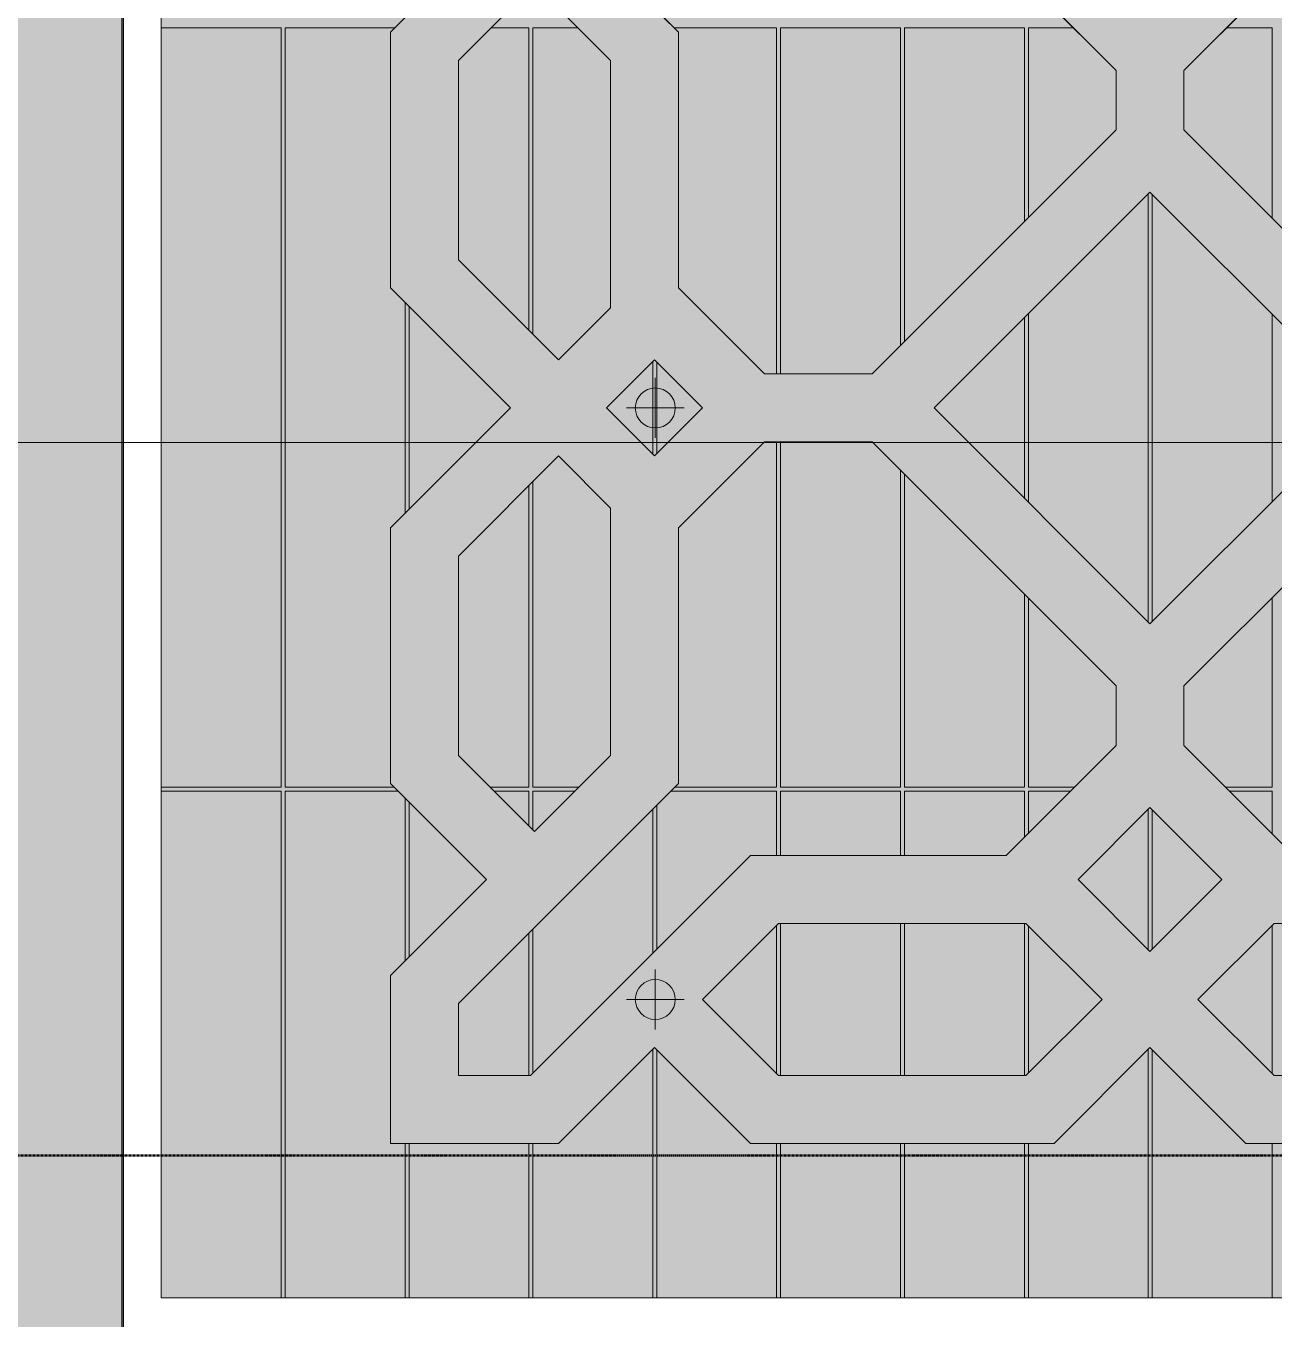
# Model space of a CAD drawing. Header units: millimetres. Extents: x -794334 to -714814, y -17806 to 22403.
# Drawn here: x -754681 to -751557, y 4731 to 7967 of the extents above; entities that cross this region are included whole.
import ezdxf
from ezdxf.xclip import XClip

# ---------------------------------------------------------------- set-up
doc = ezdxf.new("R2010")
doc.units = ezdxf.units.MM
doc.header["$XCLIPFRAME"] = 0
doc.linetypes.add('DPA_Grid _ Level 100', pattern=[10, 5.5, -1.6, 1.3, -1.6])
for name, color, linetype, lineweight in [('A-ANNO-NOTE', 3, 'Continuous', 25), ('A-CLNG', 2, 'Continuous', 9), ('A-CLNG-PATT', 2, 'Continuous', 9), ('A-DETL-GENF', 2, 'Continuous', 9), ('A-GENM', 1, 'Continuous', 9), ('E-LITE-EQPM', 2, 'Continuous', 9), ('G-ANNO-SECL', 3, 'Continuous', 9)]:
    doc.layers.add(name, color=color, linetype=linetype, lineweight=lineweight)
doc.layers.add('A11_ALU.SOLID SHEET', color=2, linetype='Continuous')

# ---------------------------------------------------------------- blocks, each defined once
blk = doc.blocks.new('DPA_AN_Section Line - UP-Left-14402799-4252-01 ENLARGED CONCOURSE LEVEL - REFLECTED CEILING PLAN - SHEET 3')
at = {"layer": 'A-ANNO-NOTE', "lineweight": 9}
blk.add_line((7.5, 0), (80, 0), dxfattribs=at)
blk = doc.blocks.new('PP19 Single Pattern Feature Ceiling - Type 1-18940815-4252-01 ENLARGED CONCOURSE LEVEL - REFLECTED CEILING PLAN - SHEET 3')
at = {"layer": 'A-GENM'}
h = blk.add_hatch(color=256, dxfattribs=at)
h.paths.add_polyline_path([(802, -1692.2), (1042.2, -1452.1), (1282.3, -1692.2), (1702.5, -1692.2), (1702.5, -1272), (1462.4, -1031.9), (1702.5, -791.8), (1702.5, -152.1), (1402.3, 148.1), (1702.5, 448.2), (1702.5, 1087.9), (1462.4, 1328.1), (1702.5, 1568.2), (1702.5, 1988.4), (1282.3, 1988.4), (1042.2, 1748.3), (802, 1988.4), (42.3, 1988.4), (-197.8, 1748.3), (-438, 1988.4), (-1197.7, 1988.4), (-1437.8, 1748.3), (-1678, 1988.4), (-2098.2, 1988.4), (-2098.2, 1568.2), (-1858, 1328.1), (-2098.2, 1087.9), (-2098.2, 448.2), (-1798, 148.1), (-2098.2, -152.1), (-2098.2, -791.8), (-1858, -1031.9), (-2098.2, -1272), (-2098.2, -1692.2), (-1678, -1692.2), (-1437.8, -1452.1), (-1197.7, -1692.2), (-438, -1692.2), (-197.8, -1452.1), (42.3, -1692.2), (283.2, -1692.2)])
h.paths.add_polyline_path([(112.6, -1522.4), (-77.8, -1332), (112.6, -1141.6), (731.7, -1141.6), (922.1, -1332), (731.7, -1522.4), (283.2, -1522.4)])
h.paths.add_polyline_path([(1369.2, -1522.4), (1352.6, -1522.4), (802, -971.9), (162.3, -971.9), (-112.9, -696.6), (-112.9, -547.4), (497.6, 63.2), (766.9, 63.2), (982.1, -152.1), (982.1, -791.8), (1532.7, -1342.3), (1532.7, -1522.4)])
h.paths.add_polyline_path([(-802.8, -1522.4), (-1127.4, -1522.4), (-1317.8, -1332), (-1127.4, -1141.6), (-508.3, -1141.6), (-317.9, -1332), (-508.3, -1522.4)])
h.paths.add_polyline_path([(-1748.3, -1522.4), (-1928.4, -1522.4), (-1928.4, -1342.3), (-1377.8, -791.8), (-1377.8, -152.1), (-1162.6, 63.2), (-893.3, 63.2), (-282.7, -547.4), (-282.7, -696.6), (-558, -971.9), (-1197.7, -971.9)])
h.paths.add_polyline_path([(-197.8, -1212), (-377.9, -1031.9), (-197.8, -851.8), (-17.8, -1031.9)])
h.paths.add_polyline_path([(1342.3, -911.8), (1151.9, -721.4), (1151.9, -102.3), (1282.3, 28), (1532.7, -222.4), (1532.7, -721.4), (1369.2, -884.9)])
h.paths.add_polyline_path([(-1738, -911.8), (-1928.4, -721.4), (-1928.4, -222.4), (-1678, 28), (-1547.6, -102.3), (-1547.6, -721.4)])
h.paths.add_polyline_path([(-197.8, -392.2), (-738.1, 148.1), (-197.8, 688.3), (342.4, 148.1), (283.2, 88.8)])
h.paths.add_polyline_path([(1042.2, 28), (922.1, 148.1), (1042.2, 268.1), (1162.2, 148.1)])
h.paths.add_polyline_path([(-1437.8, 28), (-1557.9, 148.1), (-1437.8, 268.1), (-1317.8, 148.1)])
h.paths.add_polyline_path([(766.9, 233), (497.6, 233), (-112.9, 843.6), (-112.9, 992.7), (162.3, 1268), (802, 1268), (1352.6, 1818.6), (1532.7, 1818.6), (1532.7, 1638.5), (982.1, 1087.9), (982.1, 448.2)])
h.paths.add_polyline_path([(-1162.6, 233), (-1377.8, 448.2), (-1377.8, 1087.9), (-1928.4, 1638.5), (-1928.4, 1818.6), (-1748.3, 1818.6), (-1197.7, 1268), (-558, 1268), (-282.7, 992.7), (-282.7, 843.6), (-893.3, 233)])
h.paths.add_polyline_path([(1282.3, 268.1), (1151.9, 398.5), (1151.9, 1017.6), (1342.3, 1208), (1532.7, 1017.6), (1532.7, 518.6), (1369.2, 355.1)])
h.paths.add_polyline_path([(-1678, 268.1), (-1928.4, 518.6), (-1928.4, 1017.6), (-1738, 1208), (-1547.6, 1017.6), (-1547.6, 398.5)])
h.paths.add_polyline_path([(-197.8, 1148), (-377.9, 1328.1), (-197.8, 1508.1), (-17.8, 1328.1)])
h.paths.add_polyline_path([(731.7, 1437.8), (112.6, 1437.8), (-77.8, 1628.2), (112.6, 1818.6), (731.7, 1818.6), (922.1, 1628.2)])
h.paths.add_polyline_path([(-802.8, 1437.8), (-1127.4, 1437.8), (-1317.8, 1628.2), (-1127.4, 1818.6), (-508.3, 1818.6), (-317.9, 1628.2), (-508.3, 1437.8)])
for p, q in [((-1377.8, 1087.9), (-1928.4, 1638.5)), ((-1928.4, 1638.5), (-1377.8, 1087.9)), ((-1858, 1328.1), (-2098.2, 1087.9)), ((-2098.2, 1087.9), (-1858, 1328.1)), ((-558, 1268), (-282.7, 992.7)), ((-282.7, 992.7), (-558, 1268)), ((-112.9, 992.7), (162.3, 1268)), ((162.3, 1268), (-112.9, 992.7)), ((-1928.4, 1017.6), (-1738, 1208)), ((-1738, 1208), (-1928.4, 1017.6)), ((-1738, 1208), (-1547.6, 1017.6)), ((-1547.6, 1017.6), (-1738, 1208)), ((-2098.2, 1087.9), (-2098.2, 448.2)), ((-2098.2, 448.2), (-2098.2, 1087.9)), ((-1377.8, 448.2), (-1377.8, 1087.9)), ((-1377.8, 1087.9), (-1377.8, 448.2)), ((-1928.4, 518.6), (-1928.4, 1017.6)), ((-1928.4, 1017.6), (-1928.4, 518.6)), ((-1547.6, 1017.6), (-1547.6, 398.5)), ((-1547.6, 398.5), (-1547.6, 1017.6)), ((-282.7, 992.7), (-282.7, 843.6)), ((-282.7, 843.6), (-282.7, 992.7)), ((-112.9, 843.6), (-112.9, 992.7)), ((-112.9, 992.7), (-112.9, 843.6)), ((-282.7, 843.6), (-893.3, 233)), ((-893.3, 233), (-282.7, 843.6)), ((497.6, 233), (-112.9, 843.6)), ((-112.9, 843.6), (497.6, 233)), ((-738.1, 148.1), (-197.8, 688.3)), ((-197.8, 688.3), (-738.1, 148.1)), ((-197.8, 688.3), (342.4, 148.1)), ((342.4, 148.1), (-197.8, 688.3)), ((-1678, 268.1), (-1928.4, 518.6)), ((-1928.4, 518.6), (-1678, 268.1)), ((-2098.2, 448.2), (-1798, 148.1)), ((-1798, 148.1), (-2098.2, 448.2)), ((-1162.6, 233), (-1377.8, 448.2)), ((-1377.8, 448.2), (-1162.6, 233)), ((-1547.6, 398.5), (-1678, 268.1)), ((-1678, 268.1), (-1547.6, 398.5)), ((-1557.9, 148.1), (-1437.8, 268.1)), ((-1437.8, 268.1), (-1557.9, 148.1)), ((-1437.8, 268.1), (-1317.8, 148.1)), ((-1317.8, 148.1), (-1437.8, 268.1)), ((-893.3, 233), (-1162.6, 233)), ((-1162.6, 233), (-893.3, 233)), ((-1798, 148.1), (-2098.2, -152.1)), ((-2098.2, -152.1), (-1798, 148.1)), ((-1437.8, 28), (-1557.9, 148.1)), ((-1557.9, 148.1), (-1437.8, 28)), ((-1317.8, 148.1), (-1437.8, 28)), ((-1437.8, 28), (-1317.8, 148.1)), ((-197.8, -392.2), (-738.1, 148.1)), ((-738.1, 148.1), (-197.8, -392.2)), ((342.4, 148.1), (-197.8, -392.2)), ((-197.8, -392.2), (342.4, 148.1)), ((-1377.8, -152.1), (-1162.6, 63.2)), ((-1162.6, 63.2), (-1377.8, -152.1)), ((-1162.6, 63.2), (-893.3, 63.2)), ((-893.3, 63.2), (-1162.6, 63.2)), ((-893.3, 63.2), (-282.7, -547.4)), ((-282.7, -547.4), (-893.3, 63.2)), ((-112.9, -547.4), (497.6, 63.2)), ((497.6, 63.2), (-112.9, -547.4)), ((-1928.4, -222.4), (-1678, 28)), ((-1678, 28), (-1928.4, -222.4)), ((-1678, 28), (-1547.6, -102.3)), ((-1547.6, -102.3), (-1678, 28)), ((-1547.6, -102.3), (-1547.6, -721.4)), ((-1547.6, -721.4), (-1547.6, -102.3)), ((-2098.2, -152.1), (-2098.2, -791.8)), ((-2098.2, -791.8), (-2098.2, -152.1)), ((-1377.8, -791.8), (-1377.8, -152.1)), ((-1377.8, -152.1), (-1377.8, -791.8)), ((-1928.4, -721.4), (-1928.4, -222.4)), ((-1928.4, -222.4), (-1928.4, -721.4)), ((-282.7, -547.4), (-282.7, -696.6)), ((-282.7, -696.6), (-282.7, -547.4)), ((-112.9, -696.6), (-112.9, -547.4)), ((-112.9, -547.4), (-112.9, -696.6)), ((-282.7, -696.6), (-558, -971.9)), ((-558, -971.9), (-282.7, -696.6)), ((162.3, -971.9), (-112.9, -696.6)), ((-112.9, -696.6), (162.3, -971.9)), ((-1738, -911.8), (-1928.4, -721.4)), ((-1928.4, -721.4), (-1738, -911.8)), ((-1547.6, -721.4), (-1738, -911.8)), ((-1738, -911.8), (-1547.6, -721.4)), ((-2098.2, -791.8), (-1858, -1031.9)), ((-1858, -1031.9), (-2098.2, -791.8)), ((-1928.4, -1342.3), (-1377.8, -791.8)), ((-1377.8, -791.8), (-1928.4, -1342.3)), ((-377.9, -1031.9), (-197.8, -851.8)), ((-197.8, -851.8), (-377.9, -1031.9)), ((-197.8, -851.8), (-17.8, -1031.9)), ((-17.8, -1031.9), (-197.8, -851.8)), ((-1197.7, -971.9), (-1748.3, -1522.4)), ((-1748.3, -1522.4), (-1197.7, -971.9)), ((-558, -971.9), (-1197.7, -971.9)), ((-1197.7, -971.9), (-558, -971.9)), ((-1858, -1031.9), (-2098.2, -1272)), ((-2098.2, -1272), (-1858, -1031.9)), ((-197.8, -1212), (-377.9, -1031.9)), ((-377.9, -1031.9), (-197.8, -1212)), ((-17.8, -1031.9), (-197.8, -1212)), ((-197.8, -1212), (-17.8, -1031.9)), ((-1317.8, -1332), (-1127.4, -1141.6)), ((-1127.4, -1141.6), (-1317.8, -1332)), ((-1127.4, -1141.6), (-508.3, -1141.6)), ((-508.3, -1141.6), (-1127.4, -1141.6)), ((-508.3, -1141.6), (-317.9, -1332)), ((-317.9, -1332), (-508.3, -1141.6)), ((-77.8, -1332), (112.6, -1141.6)), ((112.6, -1141.6), (-77.8, -1332)), ((112.6, -1141.6), (731.7, -1141.6)), ((731.7, -1141.6), (112.6, -1141.6)), ((-2098.2, -1272), (-2098.2, -1692.2)), ((-2098.2, -1692.2), (-2098.2, -1272)), ((-1928.4, -1522.4), (-1928.4, -1342.3)), ((-1928.4, -1342.3), (-1928.4, -1522.4)), ((-1127.4, -1522.4), (-1317.8, -1332)), ((-1317.8, -1332), (-1127.4, -1522.4)), ((-317.9, -1332), (-508.3, -1522.4)), ((-508.3, -1522.4), (-317.9, -1332)), ((112.6, -1522.4), (-77.8, -1332)), ((-77.8, -1332), (112.6, -1522.4)), ((-1678, -1692.2), (-1437.8, -1452.1)), ((-1437.8, -1452.1), (-1678, -1692.2)), ((-1437.8, -1452.1), (-1197.7, -1692.2)), ((-1197.7, -1692.2), (-1437.8, -1452.1)), ((-438, -1692.2), (-197.8, -1452.1)), ((-197.8, -1452.1), (-438, -1692.2)), ((-197.8, -1452.1), (42.3, -1692.2)), ((42.3, -1692.2), (-197.8, -1452.1)), ((-1748.3, -1522.4), (-1928.4, -1522.4)), ((-1928.4, -1522.4), (-1748.3, -1522.4)), ((-508.3, -1522.4), (-1127.4, -1522.4)), ((-1127.4, -1522.4), (-508.3, -1522.4)), ((731.7, -1522.4), (112.6, -1522.4)), ((112.6, -1522.4), (731.7, -1522.4)), ((-2098.2, -1692.2), (-1678, -1692.2)), ((-1678, -1692.2), (-2098.2, -1692.2)), ((-1197.7, -1692.2), (-438, -1692.2)), ((-438, -1692.2), (-1197.7, -1692.2)), ((42.3, -1692.2), (802, -1692.2)), ((802, -1692.2), (42.3, -1692.2))]:
    blk.add_line(p, q, dxfattribs=at)
blk = doc.blocks.new('Curved Concourse Ceiling8 - Curved Concourse Ceiling-12516553-4252-01 ENLARGED CONCOURSE LEVEL - REFLECTED CEILING PLAN - SHEET 3')
at = {"layer": 'A-GENM'}
blk.add_hatch(color=256, dxfattribs=at).paths.add_polyline_path([(-754717.3, 4329), (-754437.3, 4609), (-754437.3, 9414), (-754717.3, 9694), (-754717.3, 4367.5)])
for p, q in [((-754437.3, 4609), (-754437.3, 9414)), ((-754437.3, 9414), (-754437.3, 4609))]:
    blk.add_line(p, q, dxfattribs=at)
blk = doc.blocks.new('*U1029')
at = {"layer": 'A-CLNG-PATT', "lineweight": 25}
h = blk.add_hatch(dxfattribs=at)
h.set_pattern_fill('FP_9', color=256, style=0, pattern_type=2)
h.set_pattern_definition([(270.014, (55403.5, -8076), (155.663, -155.587), [37.733, -273.517]), (270.014, (55383.49, -8067.72), (155.663, -155.587), [46.017, -265.233]), (180.014, (55449.52, -8133.73), (-155.663, 155.587), [46.017, -265.233]), (180.014, (55441.23, -8113.73), (-155.663, 155.587), [37.733, -273.517]), (225.014, (55457.17, -8097.79), (-155.663, 155.587), [22.539, -197.548]), (225.014, (55471.31, -8111.92), (-155.663, 155.587), [30.823, -189.264]), (135.014, (55493.11, -8133.71), (155.587, 155.663), [30.823, -189.264]), (135.014, (55501.4, -8113.71), (155.587, 155.663), [22.539, -197.548]), (180.014, (55539.13, -8113.7), (-155.663, 155.587), [37.733, -273.517]), (180.014, (55539.13, -8133.7), (-155.663, 155.587), [46.017, -265.233]), (270.014, (55559.12, -8067.68), (155.663, -155.587), [46.017, -265.233]), (270.014, (55539.12, -8075.97), (155.663, -155.587), [37.733, -273.517]), (135.014, (55539.12, -8075.97), (155.587, 155.663), [22.539, -197.548]), (135.014, (55559.12, -8067.68), (155.587, 155.663), [30.823, -189.264]), (225.014, (55559.1, -8024.1), (-155.663, 155.587), [30.823, -189.264]), (225.014, (55539.1, -8015.81), (-155.663, 155.587), [22.539, -197.548]), (270.014, (55539.1, -7978.08), (155.663, -155.587), [37.733, -273.517]), (270.014, (55559.1, -7978.07), (155.663, -155.587), [46.017, -265.233]), (180.014, (55539.09, -7958.08), (-155.663, 155.587), [46.017, -265.233]), (180.014, (55539.1, -7978.08), (-155.663, 155.587), [37.733, -273.517]), (225.014, (55501.36, -7978.09), (-155.663, 155.587), [22.539, -197.548]), (225.014, (55493.07, -7958.1), (-155.663, 155.587), [30.823, -189.264]), (315.014, (55449.48, -7958.1), (155.587, 155.663), [30.823, -189.264]), (315.014, (55441.2, -7978.1), (155.587, 155.663), [22.539, -197.548]), (180.014, (55441.2, -7978.1), (-155.663, 155.587), [37.733, -273.517]), (180.014, (55449.48, -7958.1), (-155.663, 155.587), [46.017, -265.233]), (270.014, (55383.47, -7978.12), (155.663, -155.587), [46.017, -265.233]), (270.014, (55403.47, -7978.11), (155.663, -155.587), [37.733, -273.517]), (315.014, (55403.48, -8015.84), (155.587, 155.663), [22.539, -197.548]), (315.014, (55383.48, -8024.13), (155.587, 155.663), [30.823, -189.264]), (225.014, (55405.28, -8045.92), (-155.663, 155.587), [30.823, -189.264]), (225.014, (55419.43, -8060.06), (-155.663, 155.587), [22.539, -197.548]), (225.014, (55457.14, -7994.04), (-155.663, 155.587), [53.362, -166.725]), (225.014, (55471.29, -8008.17), (-155.663, 155.587), [53.362, -166.725]), (225.014, (55509.03, -8045.9), (-155.663, 155.587), [53.362, -166.725]), (225.014, (55523.18, -8060.04), (-155.663, 155.587), [53.362, -166.725]), (315.014, (55419.43, -8060.06), (155.587, 155.663), [53.362, -166.725]), (315.014, (55433.56, -8045.92), (155.587, 155.663), [53.362, -166.725]), (135.014, (55509.03, -8045.9), (155.587, 155.663), [53.362, -166.725]), (135.014, (55523.17, -8031.75), (155.587, 155.663), [53.362, -166.725])])
h.paths.add_polyline_path([(24540.1, 1205), (29490.1, 1205), (29490.1, 5660), (24540.1, 5660), (24540.1, 1504.9)])
h.paths.add_polyline_path([(27324.8, 1591.2), (27254.5, 1591.2), (27014.4, 1831.4), (26774.3, 1591.2), (26014.5, 1591.2), (25774.4, 1831.4), (25534.3, 1591.2), (25114.1, 1591.2), (25114.1, 2011.4), (25354.2, 2251.6), (25114.1, 2491.7), (25114.1, 3131.4), (25414.2, 3431.5), (25114.1, 3731.7), (25114.1, 4371.4), (25354.2, 4611.5), (25114.1, 4851.6), (25114.1, 5271.8), (25534.3, 5271.8), (25774.4, 5031.7), (26014.5, 5271.8), (26774.3, 5271.8), (27014.4, 5031.7), (27254.5, 5271.8), (28014.3, 5271.8), (28254.4, 5031.7), (28494.5, 5271.8), (28914.7, 5271.8), (28914.7, 4851.6), (28674.6, 4611.5), (28914.7, 4371.4), (28914.7, 3731.7), (28614.6, 3431.5), (28914.7, 3131.4), (28914.7, 2491.7), (28674.6, 2251.6), (28914.7, 2011.4), (28914.7, 1591.2), (28494.5, 1591.2), (28254.4, 1831.4), (28014.3, 1591.2), (27495.4, 1591.2)])
h.paths.add_polyline_path([(27374.6, 1761), (27944, 1761), (28134.3, 1951.4), (27944, 2141.8), (27324.8, 2141.8), (27134.5, 1951.4), (27324.8, 1761)])
h.paths.add_polyline_path([(28564.8, 1761), (28744.9, 1761), (28744.9, 1941.1), (28194.4, 2491.7), (28194.4, 3131.4), (27979.1, 3346.6), (27709.9, 3346.6), (27099.3, 2736.1), (27099.3, 2586.9), (27374.6, 2311.6), (28014.3, 2311.6), (28554.5, 1771.3)])
h.paths.add_polyline_path([(26704, 1761), (26894.3, 1951.4), (26704, 2141.8), (26084.8, 2141.8), (25894.5, 1951.4), (26084.8, 1761), (26474.1, 1761)])
h.paths.add_polyline_path([(25354.2, 1761), (25464, 1761), (26014.5, 2311.6), (26654.2, 2311.6), (26929.5, 2586.9), (26929.5, 2736.1), (26318.9, 3346.6), (26049.7, 3346.6), (25834.4, 3131.4), (25834.4, 2491.7), (25283.9, 1941.1), (25283.9, 1761), (25323.4, 1761)])
h.paths.add_polyline_path([(27014.4, 2071.5), (27194.5, 2251.6), (27014.4, 2431.6), (26834.3, 2251.6), (26929.5, 2156.4)])
h.paths.add_polyline_path([(28554.5, 2371.6), (28744.9, 2562), (28744.9, 3061.1), (28494.5, 3311.5), (28364.2, 3181.1), (28364.2, 2562), (28434.5, 2491.7)])
h.paths.add_polyline_path([(25474.3, 2371.6), (25664.6, 2562), (25664.6, 3181.1), (25534.3, 3311.5), (25283.9, 3061.1), (25283.9, 2562), (25354.2, 2491.7)])
h.paths.add_polyline_path([(27014.4, 2891.3), (27554.7, 3431.5), (27014.4, 3971.8), (26474.1, 3431.5), (26929.5, 2976.2)])
h.paths.add_polyline_path([(28254.4, 3311.5), (28374.5, 3431.5), (28254.4, 3551.6), (28134.3, 3431.5), (28219.2, 3346.6)])
h.paths.add_polyline_path([(25774.4, 3311.5), (25894.5, 3431.5), (25774.4, 3551.6), (25654.3, 3431.5), (25739.2, 3346.6)])
h.paths.add_polyline_path([(27979.1, 3516.4), (28194.4, 3731.7), (28194.4, 4371.4), (28744.9, 4921.9), (28744.9, 5102), (28564.8, 5102), (28014.3, 4551.5), (27374.6, 4551.5), (27099.3, 4276.2), (27099.3, 4127), (27709.9, 3516.4)])
h.paths.add_polyline_path([(26318.9, 3516.4), (26929.5, 4127), (26929.5, 4276.2), (26654.2, 4551.5), (26014.5, 4551.5), (25464, 5102), (25283.9, 5102), (25283.9, 4921.9), (25834.4, 4371.4), (25834.4, 3731.7), (26049.7, 3516.4)])
h.paths.add_polyline_path([(28494.5, 3551.6), (28744.9, 3802), (28744.9, 4301.1), (28554.5, 4491.4), (28364.2, 4301.1), (28364.2, 3681.9), (28374.5, 3671.6)])
h.paths.add_polyline_path([(25534.3, 3551.6), (25664.6, 3681.9), (25664.6, 4301.1), (25474.3, 4491.4), (25283.9, 4301.1), (25283.9, 3802), (25476.7, 3609.2)])
h.paths.add_polyline_path([(27014.4, 4431.4), (27194.5, 4611.5), (27014.4, 4791.6), (26834.3, 4611.5), (26929.5, 4516.3)])
h.paths.add_polyline_path([(27374.6, 4721.3), (27944, 4721.3), (28134.3, 4911.6), (27944, 5102), (27324.8, 5102), (27134.5, 4911.6), (27324.8, 4721.3)])
h.paths.add_polyline_path([(26409.4, 4721.3), (26704, 4721.3), (26894.3, 4911.6), (26704, 5102), (26084.8, 5102), (25894.5, 4911.6), (26084.8, 4721.3)])
at = {"layer": 'A-CLNG'}
for p, q in [((24540.1, 5660), (24540.1, 1205)), ((24540.1, 1205), (24540.1, 5660)), ((24540.1, 4382.5), (24540.1, 2482.5)), ((24540.1, 2482.5), (24540.1, 4382.5)), ((24540.1, 4382.5), (24840.1, 4382.5)), ((24840.1, 4382.5), (24840.1, 2482.5)), ((24850.1, 2482.5), (24850.1, 4382.5)), ((24850.1, 4382.5), (25125.2, 4382.5)), ((25365.3, 4382.5), (25460.1, 4382.5)), ((25460.1, 4382.5), (25460.1, 3625.8)), ((25470.1, 3615.8), (25470.1, 4382.5)), ((25470.1, 4382.5), (25583.2, 4382.5)), ((25823.3, 4382.5), (26080.1, 4382.5)), ((26080.1, 4382.5), (26080.1, 3516.4)), ((26090.1, 3516.4), (26090.1, 4382.5)), ((26090.1, 4382.5), (26390.1, 4382.5)), ((26390.1, 4382.5), (26390.1, 3587.6)), ((26400.1, 3597.6), (26400.1, 4382.5)), ((26400.1, 4382.5), (26700.1, 4382.5)), ((26700.1, 4382.5), (26700.1, 3897.6)), ((26710.1, 3907.6), (26710.1, 4382.5)), ((26710.1, 4382.5), (26823.2, 4382.5)), ((27205.6, 4382.5), (27320.1, 4382.5)), ((27320.1, 4382.5), (27320.1, 3906.3)), ((27010.1, 3967.4), (27010.1, 2895.6)), ((27020.1, 2896.9), (27020.1, 3966.1)), ((25150.1, 3695.7), (25150.1, 3167.4)), ((25160.1, 3177.4), (25160.1, 3685.7)), ((26700.1, 3657.4), (26700.1, 3205.6)), ((26710.1, 3195.6), (26710.1, 3667.4)), ((27320.1, 3666.1), (27320.1, 3196.9)), ((25770.1, 3547.2), (25770.1, 3315.8)), ((25780.1, 3317.1), (25780.1, 3545.9)), ((26080.1, 3346.6), (26080.1, 2482.5)), ((26090.1, 2482.5), (26090.1, 3346.6)), ((26390.1, 3275.5), (26390.1, 2482.5)), ((25460.1, 3237.2), (25460.1, 2482.5)), ((25470.1, 2482.5), (25470.1, 3247.2)), ((26400.1, 2482.5), (26400.1, 3265.5)), ((26700.1, 2965.5), (26700.1, 2482.5)), ((26710.1, 2482.5), (26710.1, 2955.5)), ((27320.1, 2956.8), (27320.1, 2482.5)), ((24840.1, 2482.5), (24540.1, 2482.5)), ((24540.1, 2472.5), (24540.1, 1205)), ((24540.1, 1205), (24540.1, 2472.5)), ((24540.1, 2472.5), (24840.1, 2472.5)), ((24840.1, 2472.5), (24840.1, 1205)), ((25123.3, 2482.5), (24850.1, 2482.5)), ((24850.1, 1205), (24850.1, 2472.5)), ((24850.1, 2472.5), (25133.3, 2472.5)), ((25460.1, 2482.5), (25363.4, 2482.5)), ((25373.4, 2472.5), (25460.1, 2472.5)), ((25460.1, 2472.5), (25460.1, 2385.8)), ((25585.1, 2482.5), (25470.1, 2482.5)), ((25470.1, 2375.8), (25470.1, 2472.5)), ((25470.1, 2472.5), (25575.1, 2472.5)), ((25815.3, 2472.5), (26080.1, 2472.5)), ((26080.1, 2482.5), (25825.3, 2482.5)), ((26080.1, 2472.5), (26080.1, 2311.6)), ((26390.1, 2482.5), (26090.1, 2482.5)), ((26090.1, 2311.6), (26090.1, 2472.5)), ((26090.1, 2472.5), (26390.1, 2472.5)), ((26390.1, 2472.5), (26390.1, 2311.6)), ((26700.1, 2482.5), (26400.1, 2482.5)), ((26400.1, 2311.6), (26400.1, 2472.5)), ((26400.1, 2472.5), (26700.1, 2472.5)), ((26700.1, 2472.5), (26700.1, 2357.4)), ((26825.1, 2482.5), (26710.1, 2482.5)), ((26710.1, 2367.4), (26710.1, 2472.5)), ((26710.1, 2472.5), (26815.1, 2472.5)), ((27320.1, 2482.5), (27203.7, 2482.5)), ((27213.7, 2472.5), (27320.1, 2472.5)), ((27320.1, 2472.5), (27320.1, 2366.1)), ((25150.1, 2455.7), (25150.1, 2047.4)), ((25160.1, 2057.4), (25160.1, 2445.7)), ((25770.1, 2427.3), (25770.1, 2067.1)), ((25780.1, 2077.1), (25780.1, 2437.3)), ((27010.1, 2427.3), (27010.1, 2075.8)), ((27020.1, 2077.1), (27020.1, 2426)), ((26080.1, 2137), (26080.1, 1765.8)), ((26090.1, 1761), (26090.1, 2141.8)), ((26390.1, 2141.8), (26390.1, 1761)), ((26400.1, 1761), (26400.1, 2141.8)), ((26700.1, 2141.8), (26700.1, 1761)), ((26710.1, 1767.1), (26710.1, 2135.7)), ((27320.1, 2137), (27320.1, 1765.8)), ((25460.1, 2117.3), (25460.1, 1761)), ((25470.1, 1767.1), (25470.1, 2127.3)), ((25770.1, 1827), (25770.1, 1205)), ((25780.1, 1205), (25780.1, 1825.7)), ((27010.1, 1827), (27010.1, 1205)), ((27020.1, 1205), (27020.1, 1825.7)), ((25150.1, 1591.2), (25150.1, 1205)), ((25160.1, 1205), (25160.1, 1591.2)), ((25460.1, 1591.2), (25460.1, 1205)), ((25470.1, 1205), (25470.1, 1591.2)), ((26080.1, 1591.2), (26080.1, 1205)), ((26090.1, 1205), (26090.1, 1591.2)), ((26390.1, 1591.2), (26390.1, 1205)), ((26400.1, 1205), (26400.1, 1591.2)), ((26700.1, 1591.2), (26700.1, 1205)), ((26710.1, 1205), (26710.1, 1591.2)), ((27320.1, 1591.2), (27320.1, 1205)), ((24540.1, 1205), (29490.1, 1205)), ((29490.1, 1205), (24540.1, 1205)), ((24540.1, 1205), (24840.1, 1205)), ((24840.1, 1205), (24540.1, 1205)), ((24850.1, 1205), (25150.1, 1205)), ((25150.1, 1205), (24850.1, 1205)), ((25160.1, 1205), (25460.1, 1205)), ((25460.1, 1205), (25160.1, 1205)), ((25470.1, 1205), (25770.1, 1205)), ((25770.1, 1205), (25470.1, 1205)), ((25780.1, 1205), (26080.1, 1205)), ((26080.1, 1205), (25780.1, 1205)), ((26090.1, 1205), (26390.1, 1205)), ((26390.1, 1205), (26090.1, 1205)), ((26400.1, 1205), (26700.1, 1205)), ((26700.1, 1205), (26400.1, 1205)), ((26710.1, 1205), (27010.1, 1205)), ((27010.1, 1205), (26710.1, 1205)), ((27020.1, 1205), (27320.1, 1205)), ((27320.1, 1205), (27020.1, 1205))]:
    blk.add_line(p, q, dxfattribs=at)
at = {"layer": 'A-GENM'}
for name, p in [('Curved Concourse Ceiling8 - Curved Concourse Ceiling-12516553-4252-01 ENLARGED CONCOURSE LEVEL - REFLECTED CEILING PLAN - SHEET 3', (778882.4, -3579)), ('PP19 Single Pattern Feature Ceiling - Type 1-18940815-4252-01 ENLARGED CONCOURSE LEVEL - REFLECTED CEILING PLAN - SHEET 3', (27212.2, 3283.5))]:
    blk.add_blockref(name, p, dxfattribs=at)
blk = doc.blocks.new('*U1228')
blk.add_lwpolyline([(480, 480), (5620, 480), (5620, 5285), (480, 5285)], close=True)
blk = doc.blocks.new('*U1630')
blk.add_blockref('*U1228', (-10239.5, 550))
blk = doc.blocks.new('LGF_DL_SAA_LowPower_DL1a - LGF_DL_SAA_LowPower_DL1a-8854269-4150-01 CONCOURSE LEVEL - REFLECTED CEILING PLAN')
at = {"layer": 'A-DETL-GENF'}
for p, q in [((0, -75), (0, 75)), ((72.5, 0), (-72.5, 0))]:
    blk.add_line(p, q, dxfattribs=at)
blk.add_circle((0, 0), 50, dxfattribs=at)
blk = doc.blocks.new('C-1-PP19-AR-4150-01-B_20250901-115810_EXDOWNLIGHT')
at = {"layer": 'E-LITE-EQPM', "extrusion": (0, 0, -1), "rotation": 180}
for p in [(8423.6, 3431.6), (8423.6, 1951.5)]:
    blk.add_blockref('LGF_DL_SAA_LowPower_DL1a - LGF_DL_SAA_LowPower_DL1a-8854269-4150-01 CONCOURSE LEVEL - REFLECTED CEILING PLAN', p, dxfattribs=at)

msp = doc.modelspace()

# ---------------------------------------------------------------- block references
at = {"layer": 'A11_ALU.SOLID SHEET'}
ref = msp.add_blockref('*U1630', (-744681.2, 3579), dxfattribs=at)
XClip(ref).set_block_clipping_path([(-45802.4668593339, -9620.0029952967), (23702.8690583039, 10334.9999958097)])

# ---------------------------------------------------------------- next in the draw order: linework, layer by layer
at = {"layer": 'G-ANNO-SECL', "linetype": 'DPA_Grid _ Level 100', "lineweight": 50}
msp.add_line((-792523.2, 5139.9), (-718679.1, 5139.9), dxfattribs=at)

# ---------------------------------------------------------------- next in the draw order: block references
ref = msp.add_blockref('C-1-PP19-AR-4150-01-B_20250901-115810_EXDOWNLIGHT', (-744682.4, 3579))
XClip(ref).set_block_clipping_path([(-45801.3280238605, -9620.0029952967), (23704.0078937773, 10334.9999958097)])
msp.add_blockref('*U1029', (-778882.4, 3579))
at = {"layer": 'A-ANNO-NOTE', "xscale": 100, "yscale": 100, "zscale": 100}
msp.add_blockref('DPA_AN_Section Line - UP-Left-14402799-4252-01 ENLARGED CONCOURSE LEVEL - REFLECTED CEILING PLAN - SHEET 3', (-756082.3, 6923.7), dxfattribs=at)

doc.saveas('drawing.dxf')
